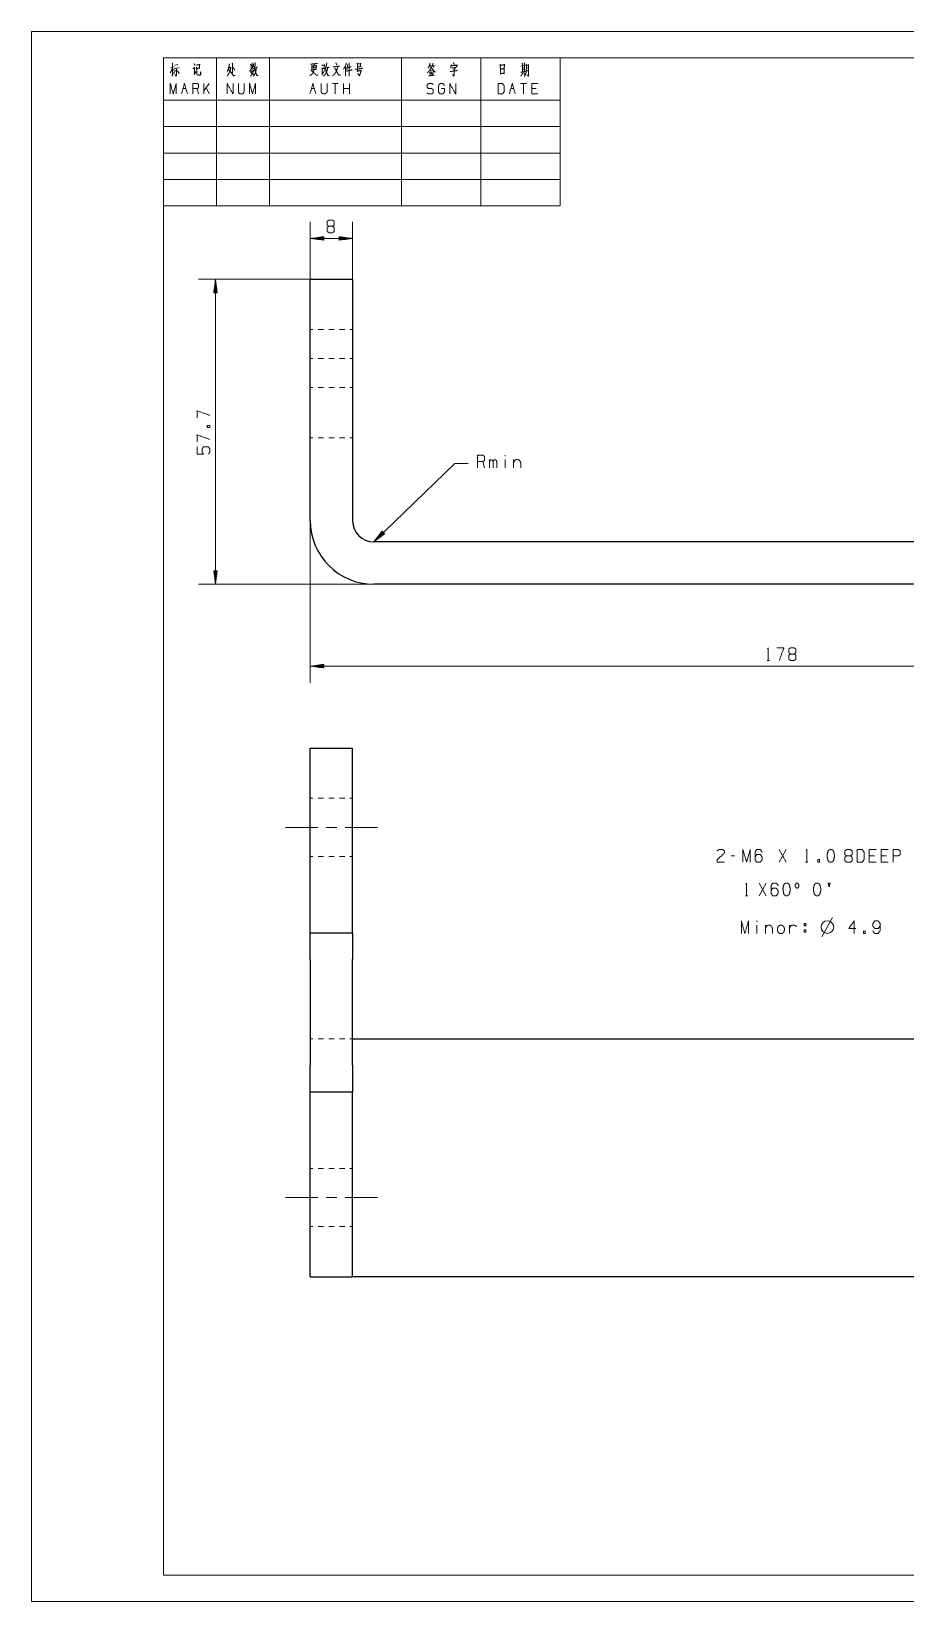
# Model space of a CAD drawing. Header units: millimetres. Extents: x 0 to 420, y 0 to 297.
# Drawn here: x 0 to 165.3, y 0 to 297 of the extents above; entities that cross this region are included whole.
import ezdxf

# ---------------------------------------------------------------- set-up
doc = ezdxf.new("R2010")
doc.units = ezdxf.units.MM
doc.layers.add('1', color=7, linetype='Continuous', true_color=0xffffff)

msp = doc.modelspace()

# ---------------------------------------------------------------- linework, layer by layer
at = {"layer": '1', "color": 132, "linetype": 'Continuous', "lineweight": 18}
for p, q in [((0, 297), (0, 0)), ((420, 297), (0, 297)), ((25, 292), (25, 264)), ((25, 292), (100, 292)), ((25, 292), (100, 292)), ((25, 292), (100, 292)), ((25, 292), (25, 5)), ((415, 292), (25, 292)), ((35, 292), (35, 264)), ((45, 292), (45, 264)), ((70, 292), (70, 264)), ((85, 292), (85, 264)), ((100, 292), (100, 264)), ((25, 284), (100, 284)), ((25, 279), (100, 279)), ((25, 274), (100, 274)), ((25, 269), (100, 269)), ((25, 264), (100, 264)), ((25, 5), (415, 5)), ((0, 0), (420, 0))]:
    msp.add_line(p, q, dxfattribs=at)
at = {"layer": '1', "color": 95, "linetype": 'Continuous', "lineweight": 18}
for p, q in [((26.34, 290.18), (26.96, 290.3)), ((26.7, 289.95), (26.92, 289.68)), ((26.99, 289.99), (27.95, 290.14)), ((27.13, 290.61), (27.71, 290.74)), ((41.34, 290.22), (42.13, 290.38)), ((42.25, 290.16), (42.79, 290.28)), ((53.17, 290.09), (53.7, 290.18)), ((54.91, 288.87), (55.37, 289.43)), ((75.25, 290.57), (75.67, 290.63)), ((75.35, 290.55), (75.45, 290.24)), ((75.83, 289.64), (75.37, 289.56)), ((75.82, 290.51), (76.35, 290.61)), ((75.98, 290.49), (76.11, 290.16)), ((92.56, 290.43), (93.43, 290.55)), ((92.84, 290.07), (93.11, 290.14)), ((92.86, 289.72), (93.09, 289.78)), ((93.6, 290.05), (93.85, 290.12)), ((28.66, 286.17), (29.22, 286.17)), ((31.62, 285.18), (31.34, 286.17)), ((33.59, 287.14), (32.63, 285.78)), ((32.63, 285.18), (32.63, 287.14)), ((33.59, 285.18), (33.04, 286.36)), ((52.94, 286.17), (53.49, 286.17)), ((58.02, 287.14), (56.9, 287.14)), ((57.46, 287.14), (57.46, 285.18)), ((59.02, 285.18), (59.02, 287.14)), ((60.14, 286.17), (59.02, 286.17)), ((60.14, 285.18), (60.14, 287.14)), ((90.65, 286.17), (91.2, 286.17)), ((93.6, 287.14), (92.49, 287.14)), ((93.05, 287.14), (93.05, 285.18)), ((95.45, 286.17), (94.61, 286.17)), ((85.69, 214.44), (85.36, 215.64)), ((86.63, 214.44), (86.63, 216.02)), ((89.58, 216.02), (89.58, 214.44)), ((91.18, 216.02), (91.18, 214.44)), ((139.11, 178.03), (139.54, 178.03)), ((132.96, 141.06), (132.29, 141.06)), ((142.72, 139.86), (141.37, 142.24)), ((141.37, 139.86), (142.72, 142.24)), ((146.39, 139.86), (146.81, 139.86)), ((159.38, 141.06), (158.37, 141.06)), ((161.66, 141.06), (160.65, 141.06)), ((138.91, 133.51), (137.57, 135.89)), ((137.57, 133.51), (138.91, 135.89)), ((135, 133.51), (135.43, 133.51)), ((137.17, 127.94), (137.17, 126.37)), ((138.78, 127.94), (138.78, 126.37)), ((143.33, 126.37), (143.33, 127.94)), ((149.46, 125.73), (151.46, 129.38)), ((146.1, 127.09), (146.44, 127.09)), ((146.1, 127.09), (146.1, 126.62))]:
    msp.add_line(p, q, dxfattribs=at)
at = {"layer": '1', "color": 13, "linetype": 'Continuous', "lineweight": 18}
for p, q in [((52.73, 250.12), (52.73, 261.01)), ((60.73, 250.12), (60.73, 261.01)), ((55.27, 258.17), (52.73, 257.84)), ((52.73, 257.84), (55.27, 257.51)), ((60.73, 257.84), (52.73, 257.84)), ((55.27, 257.86), (52.93, 257.86)), ((55.27, 257.81), (52.93, 257.81)), ((55.27, 257.92), (53.31, 257.92)), ((55.27, 257.76), (53.31, 257.76)), ((55.27, 257.97), (53.7, 257.97)), ((55.27, 257.71), (53.7, 257.71)), ((55.27, 258.02), (54.08, 258.02)), ((55.27, 257.66), (54.08, 257.66)), ((55.27, 258.07), (54.47, 258.07)), ((55.27, 257.61), (54.47, 257.61)), ((55.27, 258.12), (54.86, 258.12)), ((55.27, 257.56), (54.86, 257.56)), ((55.27, 258.17), (55.24, 258.17)), ((55.27, 258.17), (55.24, 258.17)), ((55.27, 257.51), (55.24, 257.51)), ((55.27, 257.51), (55.24, 257.51)), ((55.27, 257.51), (55.27, 258.17)), ((58.19, 258.17), (58.22, 258.17)), ((58.19, 258.17), (58.22, 258.17)), ((58.19, 258.17), (58.19, 257.51)), ((60.73, 257.84), (58.19, 258.17)), ((58.19, 258.12), (58.61, 258.12)), ((58.19, 258.07), (59, 258.07)), ((58.19, 258.02), (59.38, 258.02)), ((58.19, 257.97), (59.77, 257.97)), ((58.19, 257.92), (60.15, 257.92)), ((58.19, 257.86), (60.54, 257.86)), ((58.19, 257.51), (60.73, 257.84)), ((58.19, 257.81), (60.54, 257.81)), ((58.19, 257.76), (60.15, 257.76)), ((58.19, 257.71), (59.77, 257.71)), ((58.19, 257.66), (59.38, 257.66)), ((58.19, 257.61), (59, 257.61)), ((58.19, 257.56), (58.61, 257.56)), ((58.19, 257.51), (58.22, 257.51)), ((58.19, 257.51), (58.22, 257.51)), ((52.73, 250.12), (31.62, 250.12)), ((34.8, 250.12), (34.46, 247.58)), ((34.72, 247.58), (34.72, 249.54)), ((34.77, 247.58), (34.77, 249.92)), ((35.13, 247.58), (34.8, 250.12)), ((34.8, 250.12), (34.8, 192.44)), ((34.82, 247.58), (34.82, 249.92)), ((34.87, 247.58), (34.87, 249.54)), ((34.46, 247.58), (35.13, 247.58)), ((34.47, 247.58), (34.47, 247.61)), ((34.47, 247.58), (34.47, 247.61)), ((34.52, 247.58), (34.52, 247.99)), ((34.57, 247.58), (34.57, 248.38)), ((34.62, 247.58), (34.62, 248.76)), ((34.67, 247.58), (34.67, 249.15)), ((34.93, 247.58), (34.93, 249.15)), ((34.98, 247.58), (34.98, 248.76)), ((35.03, 247.58), (35.03, 248.38)), ((35.08, 247.58), (35.08, 247.99)), ((35.13, 247.58), (35.13, 247.61)), ((35.13, 247.58), (35.13, 247.61)), ((80.05, 215.26), (64.73, 200.44)), ((82.59, 215.26), (80.05, 215.26)), ((52.73, 204.44), (52.73, 173.76)), ((66.33, 202.45), (64.73, 200.44)), ((64.73, 200.44), (66.79, 201.97)), ((66.54, 202.23), (64.85, 200.6)), ((66.58, 202.19), (64.89, 200.56)), ((66.51, 202.26), (65.1, 200.9)), ((66.61, 202.15), (65.2, 200.79)), ((66.47, 202.3), (65.34, 201.21)), ((66.65, 202.12), (65.51, 201.02)), ((66.43, 202.34), (65.58, 201.51)), ((66.4, 202.37), (65.82, 201.81)), ((66.68, 202.08), (65.83, 201.25)), ((66.36, 202.41), (66.06, 202.12)), ((66.72, 202.04), (66.14, 201.49)), ((66.33, 202.45), (66.31, 202.42)), ((66.33, 202.45), (66.31, 202.42)), ((66.79, 201.97), (66.33, 202.45)), ((66.75, 202.01), (66.45, 201.72)), ((66.79, 201.97), (66.77, 201.95)), ((66.79, 201.97), (66.77, 201.95)), ((34.46, 194.98), (34.8, 192.44)), ((35.13, 194.98), (34.46, 194.98)), ((34.47, 194.98), (34.47, 194.95)), ((34.47, 194.98), (34.47, 194.95)), ((34.52, 194.98), (34.52, 194.57)), ((34.57, 194.98), (34.57, 194.18)), ((34.62, 194.98), (34.62, 193.79)), ((34.67, 194.98), (34.67, 193.41)), ((34.72, 194.98), (34.72, 193.02)), ((34.77, 194.98), (34.77, 192.64)), ((34.8, 192.44), (35.13, 194.98)), ((34.82, 194.98), (34.82, 192.64)), ((34.87, 194.98), (34.87, 193.02)), ((34.93, 194.98), (34.93, 193.41)), ((34.98, 194.98), (34.98, 193.79)), ((35.03, 194.98), (35.03, 194.18)), ((35.08, 194.98), (35.08, 194.57)), ((35.13, 194.98), (35.13, 194.95)), ((35.13, 194.98), (35.13, 194.95)), ((64.73, 192.44), (31.62, 192.44)), ((55.27, 177.27), (52.73, 176.94)), ((52.73, 176.94), (55.27, 176.6)), ((230.73, 176.94), (52.73, 176.94)), ((55.27, 176.96), (52.93, 176.96)), ((55.27, 176.91), (52.93, 176.91)), ((55.27, 177.02), (53.31, 177.02)), ((55.27, 176.86), (53.31, 176.86)), ((55.27, 177.07), (53.7, 177.07)), ((55.27, 176.81), (53.7, 176.81)), ((55.27, 177.12), (54.08, 177.12)), ((55.27, 176.76), (54.08, 176.76)), ((55.27, 177.17), (54.47, 177.17)), ((55.27, 176.71), (54.47, 176.71)), ((55.27, 177.22), (54.86, 177.22)), ((55.27, 176.66), (54.86, 176.66)), ((55.27, 177.27), (55.24, 177.27)), ((55.27, 177.27), (55.24, 177.27)), ((55.27, 176.61), (55.24, 176.61)), ((55.27, 176.61), (55.24, 176.61)), ((55.27, 176.6), (55.27, 177.27))]:
    msp.add_line(p, q, dxfattribs=at)
at = {"layer": '1', "color": 30, "linetype": 'Continuous', "lineweight": 25}
for p, q in [((52.73, 250.12), (60.73, 250.12)), ((52.73, 204.44), (52.73, 250.12)), ((60.73, 250.12), (60.73, 204.44)), ((225.73, 200.44), (64.73, 200.44)), ((225.73, 192.44), (64.73, 192.44)), ((52.73, 161.45), (60.73, 161.45)), ((52.73, 126.45), (52.73, 161.45)), ((60.73, 126.45), (60.73, 161.45)), ((60.73, 126.45), (52.73, 126.45)), ((52.73, 121.45), (52.73, 101.45)), ((60.73, 101.45), (60.73, 121.45)), ((64.73, 106.45), (225.73, 106.45)), ((52.73, 61.45), (52.73, 96.45)), ((52.73, 96.45), (60.73, 96.45)), ((60.73, 61.45), (60.73, 96.45)), ((52.73, 61.45), (60.73, 61.45)), ((225.73, 61.45), (64.73, 61.45))]:
    msp.add_line(p, q, dxfattribs=at)
at = {"layer": '1', "color": 43, "linetype": 'Continuous', "lineweight": 18}
for p, q in [((53.23, 240.62), (52.73, 240.62)), ((55.23, 240.62), (54.23, 240.62)), ((57.23, 240.62), (56.23, 240.62)), ((59.23, 240.62), (58.23, 240.62)), ((60.73, 240.62), (60.23, 240.62)), ((52.73, 235.12), (53.23, 235.12)), ((54.23, 235.12), (55.23, 235.12)), ((56.23, 235.12), (57.23, 235.12)), ((58.23, 235.12), (59.23, 235.12)), ((60.23, 235.12), (60.73, 235.12)), ((52.73, 229.62), (53.23, 229.62)), ((54.23, 229.62), (55.23, 229.62)), ((56.23, 229.62), (57.23, 229.62)), ((58.23, 229.62), (59.23, 229.62)), ((60.23, 229.62), (60.73, 229.62)), ((53.23, 220.12), (52.73, 220.12)), ((55.23, 220.12), (54.23, 220.12)), ((57.23, 220.12), (56.23, 220.12)), ((59.23, 220.12), (58.23, 220.12)), ((60.73, 220.12), (60.23, 220.12)), ((53.23, 151.95), (52.73, 151.95)), ((55.23, 151.95), (54.23, 151.95)), ((57.23, 151.95), (56.23, 151.95)), ((59.23, 151.95), (58.23, 151.95)), ((60.73, 151.95), (60.23, 151.95)), ((52.73, 140.95), (53.23, 140.95)), ((54.23, 140.95), (55.23, 140.95)), ((56.23, 140.95), (57.23, 140.95)), ((58.23, 140.95), (59.23, 140.95)), ((60.23, 140.95), (60.73, 140.95)), ((53.23, 106.45), (52.73, 106.45)), ((55.23, 106.45), (54.23, 106.45)), ((57.23, 106.45), (56.23, 106.45)), ((59.23, 106.45), (58.23, 106.45)), ((60.73, 106.45), (60.23, 106.45)), ((53.23, 81.95), (52.73, 81.95)), ((55.23, 81.95), (54.23, 81.95)), ((57.23, 81.95), (56.23, 81.95)), ((59.23, 81.95), (58.23, 81.95)), ((60.73, 81.95), (60.23, 81.95)), ((52.73, 70.95), (53.23, 70.95)), ((54.23, 70.95), (55.23, 70.95)), ((56.23, 70.95), (57.23, 70.95)), ((58.23, 70.95), (59.23, 70.95)), ((60.23, 70.95), (60.73, 70.95))]:
    msp.add_line(p, q, dxfattribs=at)
at = {"layer": '1', "color": 252, "linetype": 'Continuous', "lineweight": 18}
for p, q in [((57.74, 146.45), (55.73, 146.45)), ((57.74, 76.45), (55.73, 76.45))]:
    msp.add_line(p, q, dxfattribs=at)
at = {"layer": '1', "color": 95, "linetype": 'Continuous', "lineweight": 18}
msp.add_circle((150.5, 127.57), 1.2, dxfattribs=at)
at = {"layer": '1', "color": 30, "linetype": 'Continuous', "lineweight": 25}
for radius in [12, 4]:
    msp.add_arc((64.73, 204.44), radius, 180, 270, dxfattribs=at)
at = {"layer": '1', "color": 95, "linetype": 'Continuous', "lineweight": 18}
for points, knots in [([(26.67, 291.07), (26.66, 288.89), (26.63, 288.5), (26.61, 288.71), (26.64, 288.94)], [0, 0, 0.723303, 0.854546, 0.923601, 1, 1]), ([(41.73, 291.07), (41.76, 290.92), (41.76, 289.78), (41.73, 289.93), (41.76, 290.05)], [0, 0, 0.094654, 0.823636, 0.91829, 1, 1]), ([(42.33, 291.11), (42.33, 290.98), (42.32, 290.76), (42.27, 290.47), (42.23, 290.16), (42.17, 289.91), (42.1, 289.68), (42.08, 289.62)], [0, 0, 0.081852, 0.232243, 0.425429, 0.63211, 0.800313, 0.957953, 1, 1]), ([(60.08, 291.07), (60.12, 290.98), (60.09, 291.03), (60.11, 288.54), (60.09, 288.73), (60.11, 289.04)], [0, 0, 0.029975, 0.04619, 0.840789, 0.900562, 1, 1]), ([(61.57, 291.07), (61.63, 290.82), (61.63, 290.09), (61.63, 290.28), (62.33, 290.38), (62.21, 290.38), (62.24, 290.9), (62.26, 290.98), (62.29, 290.92), (62.19, 290.9), (61.63, 290.82)], [0, 0, 0.076614, 0.294117, 0.350048, 0.563214, 0.598361, 0.753971, 0.779215, 0.799829, 0.831205, 1, 1]), ([(79.78, 291.09), (79.89, 290.96), (79.93, 290.86), (79.96, 290.69)], [0, 0, 0.364604, 0.619196, 1, 1]), ([(93.21, 291.11), (93.24, 290.98), (93.19, 289.37)], [0, 0, 0.073211, 1, 1]), ([(26.67, 290.16), (26.6, 289.91), (26.48, 289.62), (26.35, 289.35), (26.23, 289.14)], [0, 0, 0.233514, 0.515368, 0.78555, 1, 1]), ([(27.18, 289.66), (27.17, 289.58), (26.86, 288.96)], [0, 0, 0.108202, 1, 1]), ([(27.37, 289.99), (27.42, 289.87), (27.42, 288.83), (27.4, 288.6), (27.39, 288.52), (27.11, 288.85), (27.39, 288.56)], [0, 0, 0.056947, 0.504404, 0.603051, 0.639405, 0.826366, 1, 1]), ([(27.61, 289.58), (27.87, 289.16), (27.92, 289), (27.81, 289.27)], [0, 0, 0.516563, 0.696901, 1, 1]), ([(30.53, 289.99), (30.92, 290.09), (30.86, 290.16), (30.83, 288.96), (30.77, 288.83), (31.12, 289.41)], [0, 0, 0.158008, 0.19221, 0.673433, 0.728446, 1, 1]), ([(30.7, 290.88), (30.87, 290.72), (30.92, 290.63), (30.92, 290.53), (30.9, 290.67)], [0, 0, 0.413146, 0.573572, 0.750721, 1, 1]), ([(31.19, 290.63), (31.87, 290.74), (31.82, 290.8), (31.73, 290.05), (31.82, 290.05), (31.25, 289.99)], [0, 0, 0.313958, 0.349012, 0.694882, 0.735357, 1, 1]), ([(31.22, 290.22), (31.25, 289.91), (31.25, 289.2), (31.27, 288.98), (31.3, 288.87), (31.34, 288.81), (31.41, 288.77), (31.53, 288.75), (31.66, 288.73), (32.03, 288.79), (32, 289.33), (32, 288.79)], [0, 0, 0.097093, 0.316208, 0.387239, 0.42073, 0.444406, 0.470581, 0.507596, 0.549105, 0.664641, 0.832445, 1, 1]), ([(37.43, 290.84), (37.42, 290.72), (37.34, 290.3), (37.26, 290.01), (37.18, 289.8), (37.09, 289.6), (37.01, 289.43)], [0, 0, 0.084498, 0.36853, 0.573114, 0.721457, 0.873368, 1, 1]), ([(37.28, 290.09), (37.75, 290.18), (37.71, 290.22), (37.68, 290.03), (37.62, 289.76), (37.56, 289.6), (37.48, 289.37), (37.4, 289.18), (37.28, 288.98), (37.2, 288.81), (37.02, 288.56)], [0, 0, 0.202443, 0.228131, 0.308408, 0.425631, 0.500403, 0.604281, 0.689483, 0.790714, 0.870506, 1, 1]), ([(37.28, 289.8), (38.22, 288.62), (38.56, 288.65), (38.54, 288.65), (38.24, 288.67), (38.08, 288.81)], [0, 0, 0.632183, 0.773704, 0.779845, 0.909108, 1, 1]), ([(37.97, 291.05), (38.02, 290.94), (38, 290.84), (37.99, 289.12), (37.97, 289.23), (38, 289.45)], [0, 0, 0.049543, 0.095606, 0.852767, 0.898838, 1, 1]), ([(38.1, 290.16), (38.13, 290.14), (38.4, 289.8), (38.47, 289.68)], [0, 0, 0.059448, 0.761031, 1, 1]), ([(41.75, 290.24), (41.62, 290.01), (41.48, 289.8), (41.35, 289.64), (41.22, 289.49)], [0, 0, 0.287221, 0.555142, 0.786181, 1, 1]), ([(41.34, 289.31), (41.97, 289.45), (41.98, 289.64), (41.98, 289.56), (41.91, 289.31), (41.81, 289.04), (41.7, 288.83), (41.59, 288.71), (41.48, 288.58), (41.41, 288.52)], [0, 0, 0.30447, 0.39258, 0.431622, 0.553714, 0.689469, 0.798362, 0.878841, 0.954752, 1, 1]), ([(41.43, 290.8), (41.56, 290.57), (41.59, 290.43)], [0, 0, 0.640221, 1, 1]), ([(41.72, 289.66), (41.56, 289.08), (41.66, 289.04), (41.78, 289), (41.89, 288.94), (42.04, 288.85)], [0, 0, 0.5291, 0.62629, 0.735524, 0.852093, 1, 1]), ([(41.76, 290.2), (41.94, 290.07), (42.03, 289.97)], [0, 0, 0.613122, 1, 1]), ([(42.03, 290.92), (42.03, 290.82), (41.91, 290.34)], [0, 0, 0.174301, 1, 1]), ([(42.54, 290.16), (42.49, 289.8), (42.45, 289.56), (42.41, 289.35), (42.35, 289.16), (42.23, 288.91), (42.13, 288.73), (42.01, 288.56), (41.92, 288.48)], [0, 0, 0.19438, 0.332636, 0.448614, 0.555649, 0.70616, 0.822692, 0.933847, 1, 1]), ([(42.22, 289.89), (42.25, 289.85), (42.39, 289.27), (42.49, 289), (42.6, 288.71), (42.63, 288.65), (42.85, 288.67), (42.63, 288.69), (42.55, 288.81)], [0, 0, 0.026721, 0.341749, 0.493483, 0.655465, 0.691641, 0.80784, 0.924039, 1, 1]), ([(53.44, 290.84), (53.42, 290.18), (53.41, 289.85), (53.39, 289.66), (53.38, 289.56), (53.36, 289.43), (53.32, 289.31), (53.27, 289.2), (53.14, 289.02), (53, 288.85), (52.79, 288.73), (52.69, 288.67), (52.65, 288.65)], [0, 0, 0.263783, 0.395771, 0.470171, 0.511786, 0.56157, 0.614019, 0.658777, 0.749614, 0.837596, 0.932985, 0.980677, 1, 1]), ([(52.76, 290.82), (52.82, 290.78), (52.85, 290.8), (54.11, 290.94), (54.07, 290.96), (53.92, 290.92)], [0, 0, 0.045522, 0.068286, 0.872626, 0.90344, 1, 1]), ([(52.82, 289.6), (52.89, 289.6), (53.17, 289.37), (53.41, 289.16), (53.63, 288.98), (53.9, 288.71), (54.23, 288.75), (53.92, 288.71), (53.82, 288.79)], [0, 0, 0.033467, 0.197839, 0.340788, 0.472468, 0.649452, 0.797921, 0.939753, 1, 1]), ([(53, 290.59), (53.04, 290.41), (53.04, 289.66), (53.03, 289.7), (53.89, 289.85), (53.8, 289.85), (53.89, 290.63), (53.92, 290.57), (53.87, 290.53), (53.04, 290.43)], [0, 0, 0.051663, 0.252803, 0.264656, 0.500971, 0.524672, 0.738301, 0.756829, 0.773117, 1, 1]), ([(54.88, 290.57), (55.47, 290.67), (55.41, 290.74), (55.34, 290.01), (55.41, 290.01), (54.97, 289.93), (54.94, 290.12), (54.97, 289.89), (54.96, 288.96)], [0, 0, 0.181366, 0.207406, 0.429567, 0.451891, 0.588199, 0.645735, 0.715777, 1, 1]), ([(55.98, 290.12), (55.98, 289.99), (55.92, 289.66), (55.86, 289.47), (55.81, 289.31), (55.73, 289.16), (55.65, 289.02), (55.54, 288.87), (55.31, 288.67), (55.13, 288.58)], [0, 0, 0.067236, 0.249298, 0.354996, 0.450079, 0.537949, 0.629663, 0.725721, 0.894899, 1, 1]), ([(55.85, 291.05), (55.82, 290.8), (55.73, 290.47), (55.62, 290.12), (55.53, 289.89), (55.47, 289.72), (55.41, 289.58)], [0, 0, 0.162457, 0.385014, 0.625897, 0.784413, 0.898493, 1, 1]), ([(55.54, 289.8), (55.59, 289.78), (56.04, 288.67), (56.32, 288.65), (56.06, 288.71), (55.98, 288.83)], [0, 0, 0.024909, 0.644018, 0.787117, 0.926016, 1, 1]), ([(55.62, 290.07), (56.27, 290.2), (56.2, 290.22), (56.08, 290.18)], [0, 0, 0.769962, 0.857327, 1, 1]), ([(57.88, 290.32), (57.88, 290.2), (57.81, 289.91), (57.74, 289.68), (57.65, 289.43), (57.52, 289.23), (57.5, 289.18), (57.42, 289.08), (57.31, 288.94), (57.18, 288.81), (57.06, 288.69), (56.93, 288.58)], [0, 0, 0.060656, 0.206644, 0.323463, 0.452143, 0.571976, 0.593424, 0.659716, 0.74639, 0.834816, 0.918178, 1, 1]), ([(57.02, 290.28), (58.29, 290.43), (58.21, 290.45), (58.12, 290.41)], [0, 0, 0.872478, 0.933903, 1, 1]), ([(57.34, 290.05), (57.4, 290.01), (58.1, 288.75), (58.43, 288.69), (58.12, 288.77), (58.02, 288.89)], [0, 0, 0.030854, 0.652647, 0.79375, 0.930716, 1, 1]), ([(57.56, 291.03), (57.66, 290.84), (57.71, 290.72), (57.74, 290.59)], [0, 0, 0.450481, 0.729637, 1, 1]), ([(59.55, 290.98), (59.48, 290.72), (59.38, 290.47), (59.26, 290.24), (59.14, 290.05), (59, 289.85)], [0, 0, 0.21836, 0.428744, 0.629221, 0.801494, 1, 1]), ([(59.38, 290.41), (59.39, 289.16), (59.39, 288.56), (59.38, 288.69), (59.39, 288.91)], [0, 0, 0.565717, 0.839123, 0.896086, 1, 1]), ([(59.57, 289.49), (60.61, 289.7), (60.53, 289.72), (60.4, 289.66)], [0, 0, 0.826976, 0.886334, 1, 1]), ([(59.8, 290.72), (59.76, 290.38), (59.7, 290.09), (59.64, 289.89), (59.6, 289.76)], [0, 0, 0.34211, 0.644851, 0.86512, 1, 1]), ([(59.8, 290.14), (60.47, 290.32), (60.4, 290.32), (60.28, 290.26)], [0, 0, 0.772509, 0.853435, 1, 1]), ([(61.18, 289.87), (61.37, 289.87), (61.75, 289.91), (62.68, 290.05), (62.58, 290.07), (62.43, 290.03)], [0, 0, 0.10704, 0.322386, 0.855626, 0.914427, 1, 1]), ([(61.73, 289.91), (61.63, 289.41), (61.6, 289.49), (62.38, 289.62), (62.33, 289.7), (62.33, 289.62), (62.24, 289.27), (62.19, 289.04), (62.11, 288.85), (62.05, 288.71), (62.01, 288.6), (61.98, 288.58), (61.72, 289.06), (62, 288.62)], [0, 0, 0.13637, 0.159981, 0.371157, 0.396349, 0.418604, 0.516111, 0.579311, 0.63312, 0.675133, 0.705357, 0.714996, 0.861275, 1, 1]), ([(75.64, 290.3), (75.63, 290.2), (75.39, 289.83), (75.38, 289.78), (75.26, 289.6), (75.06, 289.37), (74.85, 289.16)], [0, 0, 0.074337, 0.387309, 0.418539, 0.575027, 0.79286, 1, 1]), ([(75.37, 290.98), (75.35, 290.84), (75.23, 290.53), (75.13, 290.28), (75.01, 290.07)], [0, 0, 0.148006, 0.485257, 0.758321, 1, 1]), ([(75.12, 288.62), (76.23, 288.73), (76.16, 288.73), (75.99, 288.71)], [0, 0, 0.825897, 0.879998, 1, 1]), ([(75.31, 289.27), (75.38, 289), (75.38, 288.87), (75.37, 289.04)], [0, 0, 0.489807, 0.707975, 1, 1]), ([(75.58, 289.43), (75.64, 289.12), (75.61, 288.96), (75.61, 289.18)], [0, 0, 0.443891, 0.680119, 1, 1]), ([(75.61, 290.16), (76.2, 289.37), (76.43, 289.37), (76.2, 289.39), (76.08, 289.54)], [0, 0, 0.599324, 0.742451, 0.886135, 1, 1]), ([(75.91, 290.98), (75.92, 290.88), (75.75, 290.3)], [0, 0, 0.147218, 1, 1]), ([(75.95, 289.41), (75.95, 289.27), (75.77, 288.69)], [0, 0, 0.19307, 1, 1]), ([(79.2, 289.41), (80.57, 289.6), (80.49, 289.62), (80.28, 289.56)], [0, 0, 0.820202, 0.873508, 1, 1]), ([(79.34, 290.74), (79.34, 290.51), (79.33, 290.34), (79.3, 290.22), (79.27, 290.12)], [0, 0, 0.361949, 0.626223, 0.829034, 1, 1]), ([(79.34, 290.49), (80.57, 290.63), (80.56, 290.67), (80.37, 290.26)], [0, 0, 0.712481, 0.737756, 1, 1]), ([(79.49, 290.07), (80.25, 290.18), (80.21, 290.24), (79.92, 289.72)], [0, 0, 0.533866, 0.586729, 1, 1]), ([(79.87, 289.87), (79.9, 289.76), (79.93, 289.64), (79.94, 289.43), (79.94, 289), (79.93, 288.85), (79.9, 288.65), (79.86, 288.52), (79.64, 288.87), (79.87, 288.56)], [0, 0, 0.049623, 0.1085, 0.204239, 0.404798, 0.471991, 0.568442, 0.629223, 0.820578, 1, 1]), ([(88.61, 290.8), (88.64, 290.59), (88.66, 290.14), (88.67, 289.66), (88.67, 289.6), (88.67, 288.83), (88.67, 288.98), (89.24, 289.1), (89.36, 288.96), (89.39, 289.14), (89.39, 289.39), (89.4, 289.87), (89.42, 290.36), (89.42, 290.78), (89.43, 290.72), (88.66, 290.57)], [0, 0, 0.037589, 0.119519, 0.205166, 0.216331, 0.354043, 0.380097, 0.485125, 0.518622, 0.552532, 0.597196, 0.682843, 0.77221, 0.846648, 0.858119, 1, 1]), ([(88.67, 289.83), (89.24, 289.95), (89.18, 289.97), (89.05, 289.89)], [0, 0, 0.728512, 0.805958, 1, 1]), ([(92.52, 289.25), (93.43, 289.41), (93.38, 289.43), (93.33, 289.37)], [0, 0, 0.873246, 0.919206, 1, 1]), ([(92.86, 289.12), (92.84, 289.02), (92.73, 288.81), (92.62, 288.67), (92.52, 288.56)], [0, 0, 0.157085, 0.51447, 0.781154, 1, 1]), ([(92.8, 290.98), (92.83, 290.86), (92.83, 289.31)], [0, 0, 0.075954, 1, 1]), ([(93.09, 289.18), (93.25, 288.94), (93.25, 288.83), (93.19, 289.02)], [0, 0, 0.497679, 0.671694, 1, 1]), ([(93.55, 290.82), (93.59, 290.59), (93.59, 290.14), (93.57, 289.64), (93.55, 289.33), (93.47, 289), (93.38, 288.79), (93.22, 288.48)], [0, 0, 0.096217, 0.285187, 0.491418, 0.620825, 0.76157, 0.854869, 1, 1]), ([(93.57, 289.52), (93.6, 289.52), (93.84, 289.58)], [0, 0, 0.107799, 1, 1]), ([(93.59, 290.57), (94.03, 290.67), (93.98, 290.74), (93.98, 290.05), (94, 289.12), (93.98, 288.77), (93.97, 288.56), (93.95, 288.5), (93.74, 288.77), (93.94, 288.58)], [0, 0, 0.13308, 0.155522, 0.357051, 0.631901, 0.735808, 0.797028, 0.815849, 0.918301, 1, 1]), ([(26.26, 285.18), (26.26, 287.14), (26.82, 285.18), (27.37, 287.14), (27.37, 285.18)], [0, 0, 0.245192, 0.5, 0.754808, 1, 1]), ([(30.51, 285.18), (30.51, 287.14), (31.34, 287.14), (31.62, 286.96), (31.62, 286.36), (31.34, 286.17), (30.51, 286.17)], [0, 0, 0.400952, 0.571035, 0.639278, 0.761676, 0.829917, 1, 1]), ([(37.01, 285.18), (37.01, 287.14), (38.12, 285.18), (38.12, 287.14)], [0, 0, 0.317574, 0.682426, 1, 1]), ([(39.13, 287.14), (39.13, 285.57), (39.39, 285.18), (39.95, 285.18), (40.24, 285.57), (40.24, 287.14)], [0, 0, 0.337152, 0.438599, 0.557781, 0.662848, 1, 1]), ([(41.25, 285.18), (41.25, 287.14), (41.81, 285.18), (42.36, 287.14), (42.36, 285.18)], [0, 0, 0.245192, 0.5, 0.754808, 1, 1]), ([(54.78, 287.14), (54.78, 285.57), (55.05, 285.18), (55.6, 285.18), (55.89, 285.57), (55.89, 287.14)], [0, 0, 0.337152, 0.438599, 0.557781, 0.662848, 1, 1]), ([(74.85, 285.36), (75.13, 285.18), (75.7, 285.18), (75.98, 285.39), (75.98, 285.97), (75.7, 286.17), (75.15, 286.17), (74.85, 286.36), (74.85, 286.96), (75.15, 287.14), (75.7, 287.14), (75.98, 286.96)], [0, 0, 0.068035, 0.184054, 0.254521, 0.372333, 0.442799, 0.555843, 0.626367, 0.748393, 0.81892, 0.931964, 1, 1]), ([(77.55, 286.17), (78.1, 286.17), (78.1, 285.57), (77.82, 285.18), (77.25, 285.18), (76.97, 285.57), (76.97, 286.75), (77.27, 287.14), (77.81, 287.14), (78.09, 286.75)], [0, 0, 0.103295, 0.214797, 0.304261, 0.410274, 0.499739, 0.718892, 0.809956, 0.910533, 1, 1]), ([(79.11, 285.18), (79.11, 287.14), (80.22, 285.18), (80.22, 287.14)], [0, 0, 0.317574, 0.682426, 1, 1]), ([(88.25, 285.18), (89.07, 285.18), (89.36, 285.57), (89.36, 286.75), (89.07, 287.14), (88.25, 287.14), (88.25, 285.18)], [0, 0, 0.142133, 0.227159, 0.431787, 0.516817, 0.65895, 1, 1]), ([(90.37, 285.18), (90.93, 287.14), (91.48, 285.18)], [0, 0, 0.5, 1, 1]), ([(95.73, 285.18), (94.61, 285.18), (94.61, 287.14), (95.73, 287.14)], [0, 0, 0.265389, 0.734611, 1, 1]), ([(56.25, 260.13), (55.93, 260.36), (55.93, 261.08), (56.25, 261.31), (56.94, 261.31), (57.27, 261.08), (57.27, 260.36), (56.94, 260.13), (56.25, 260.13), (55.91, 259.88), (55.91, 259.18), (56.25, 258.93), (56.94, 258.93), (57.27, 259.16), (57.27, 259.88), (56.94, 260.13)], [0, 0, 0.047573, 0.136085, 0.183658, 0.267814, 0.317165, 0.405676, 0.455028, 0.539183, 0.590297, 0.675755, 0.726868, 0.811024, 0.860375, 0.948886, 1, 1]), ([(33.71, 224.39), (31.33, 225.23), (31.33, 223.89)], [0, 0, 0.652471, 1, 1]), ([(33.71, 219.83), (31.33, 220.68), (31.33, 219.34)], [0, 0, 0.652471, 1, 1]), ([(33.71, 222.11), (33.71, 222.45), (33.23, 222.45), (33.23, 222.11), (33.71, 222.11)], [0, 0, 0.207085, 0.5, 0.707085, 1, 1]), ([(33.48, 217.04), (33.71, 217.38), (33.71, 218.07), (33.48, 218.41), (32.53, 218.41), (32.28, 218.07), (32.28, 217.38), (32.51, 217.04), (31.33, 217.04), (31.33, 218.41)], [0, 0, 0.062229, 0.168345, 0.230571, 0.376816, 0.441264, 0.547379, 0.609609, 0.79049, 1, 1]), ([(84.35, 214.44), (84.35, 216.82), (85.36, 216.82), (85.69, 216.59), (85.69, 215.87), (85.36, 215.64), (84.35, 215.64)], [0, 0, 0.400952, 0.571036, 0.639278, 0.761674, 0.829917, 1, 1]), ([(89.58, 216.67), (89.61, 216.77), (89.58, 216.84), (89.54, 216.77), (89.58, 216.67)], [0, 0, 0.280642, 0.5, 0.719358, 1, 1]), ([(86.63, 215.54), (86.68, 215.82), (86.86, 215.99), (87.05, 215.99), (87.23, 215.82), (87.3, 215.54), (87.3, 214.44)], [0, 0, 0.118879, 0.224456, 0.306984, 0.412558, 0.533084, 1, 1]), ([(87.3, 215.54), (87.35, 215.82), (87.53, 215.99), (87.74, 215.99), (87.9, 215.82), (87.97, 215.54), (87.97, 214.44)], [0, 0, 0.118605, 0.223939, 0.313761, 0.413912, 0.53416, 1, 1]), ([(91.18, 215.42), (91.29, 215.72), (91.48, 215.94), (91.73, 216.02), (91.96, 216.02), (92.21, 215.94), (92.4, 215.72), (92.51, 215.42), (92.51, 214.44)], [0, 0, 0.107749, 0.208447, 0.296007, 0.37382, 0.46138, 0.562079, 0.669828, 1, 1]), ([(139.18, 180.21), (139.33, 180.41), (139.33, 178.03)], [0, 0, 0.093486, 1, 1]), ([(141.43, 178.03), (142.27, 180.41), (140.93, 180.41)], [0, 0, 0.65247, 1, 1]), ([(143.52, 179.23), (143.21, 179.46), (143.21, 180.18), (143.52, 180.41), (144.21, 180.41), (144.55, 180.18), (144.55, 179.46), (144.21, 179.23), (143.52, 179.23), (143.19, 178.98), (143.19, 178.28), (143.52, 178.03), (144.21, 178.03), (144.55, 178.26), (144.55, 178.98), (144.21, 179.23)], [0, 0, 0.047573, 0.136085, 0.183659, 0.267815, 0.317166, 0.405678, 0.455028, 0.539185, 0.590296, 0.675757, 0.726869, 0.811025, 0.860376, 0.948888, 1, 1]), ([(129.67, 142.01), (129.99, 142.24), (130.68, 142.24), (131.02, 142.01), (131.02, 141.54), (129.66, 140.34), (129.67, 139.86), (131.02, 139.86)], [0, 0, 0.069694, 0.192978, 0.265275, 0.350228, 0.674741, 0.759753, 1, 1]), ([(134.54, 139.86), (134.54, 142.24), (135.22, 139.86), (135.89, 142.24), (135.89, 139.86)], [0, 0, 0.245192, 0.5, 0.754808, 1, 1]), ([(136.82, 140.81), (137.14, 141.29), (137.83, 141.29), (138.16, 140.81), (138.16, 140.34), (137.83, 139.86), (137.14, 139.86), (136.82, 140.34), (136.82, 141.76), (137.14, 142.24), (137.83, 142.24), (138.16, 141.76)], [0, 0, 0.076963, 0.16976, 0.248073, 0.312018, 0.390331, 0.483128, 0.560091, 0.751927, 0.82889, 0.921687, 1, 1]), ([(146.46, 142.04), (146.6, 142.24), (146.6, 139.86)], [0, 0, 0.093491, 1, 1]), ([(148.7, 139.86), (149.03, 139.86), (149.03, 140.34), (148.7, 140.34), (148.7, 139.86)], [0, 0, 0.207088, 0.5, 0.707088, 1, 1]), ([(151.31, 139.86), (151.65, 140.11), (151.82, 140.81), (151.82, 141.29), (151.65, 142.01), (151.31, 142.24), (150.97, 142.24), (150.64, 142.01), (150.46, 141.29), (150.48, 140.81), (150.64, 140.11), (150.97, 139.86), (151.31, 139.86)], [0, 0, 0.067526, 0.183971, 0.260583, 0.380943, 0.446142, 0.500306, 0.565505, 0.685864, 0.762529, 0.87831, 0.945835, 1, 1]), ([(154.14, 141.06), (153.82, 141.29), (153.82, 142.01), (154.14, 142.24), (154.83, 142.24), (155.16, 142.01), (155.16, 141.29), (154.83, 141.06), (154.14, 141.06), (153.8, 140.81), (153.8, 140.11), (154.14, 139.86), (154.83, 139.86), (155.16, 140.09), (155.16, 140.81), (154.83, 141.06)], [0, 0, 0.047573, 0.136085, 0.183659, 0.267815, 0.317166, 0.405678, 0.455029, 0.539185, 0.590297, 0.675757, 0.726869, 0.811025, 0.860376, 0.948888, 1, 1]), ([(156.1, 139.86), (157.09, 139.86), (157.44, 140.34), (157.44, 141.76), (157.09, 142.24), (156.1, 142.24), (156.1, 139.86)], [0, 0, 0.142135, 0.22716, 0.43179, 0.516816, 0.658951, 1, 1]), ([(159.72, 139.86), (158.37, 139.86), (158.37, 142.24), (159.72, 142.24)], [0, 0, 0.26539, 0.73461, 1, 1]), ([(161.99, 139.86), (160.65, 139.86), (160.65, 142.24), (161.99, 142.24)], [0, 0, 0.265391, 0.734609, 1, 1]), ([(162.92, 139.86), (162.92, 142.24), (163.93, 142.24), (164.27, 142.01), (164.27, 141.29), (163.91, 141.06), (162.92, 141.06)], [0, 0, 0.401147, 0.571312, 0.639589, 0.762044, 0.832819, 1, 1]), ([(135.07, 135.69), (135.22, 135.89), (135.22, 133.51)], [0, 0, 0.093491, 1, 1]), ([(139.84, 134.46), (140.16, 134.94), (140.85, 134.94), (141.19, 134.46), (141.19, 133.99), (140.85, 133.51), (140.16, 133.51), (139.84, 133.99), (139.84, 135.41), (140.16, 135.89), (140.85, 135.89), (141.19, 135.41)], [0, 0, 0.076963, 0.169761, 0.248073, 0.312018, 0.39033, 0.483128, 0.560091, 0.751927, 0.82889, 0.921688, 1, 1]), ([(142.95, 133.51), (143.29, 133.76), (143.46, 134.46), (143.46, 134.94), (143.29, 135.66), (142.95, 135.89), (142.61, 135.89), (142.28, 135.66), (142.1, 134.94), (142.12, 134.46), (142.28, 133.76), (142.61, 133.51), (142.95, 133.51)], [0, 0, 0.067526, 0.183971, 0.260583, 0.380942, 0.446141, 0.500306, 0.565504, 0.685864, 0.762529, 0.87831, 0.945835, 1, 1]), ([(144.66, 134.94), (144.89, 134.94), (145.1, 135.26), (145.1, 135.59), (144.89, 135.91), (144.66, 135.91), (144.43, 135.59), (144.43, 135.26), (144.66, 134.94)], [0, 0, 0.08568, 0.230394, 0.351584, 0.496296, 0.581976, 0.730391, 0.851581, 1, 1]), ([(148.72, 133.51), (149.05, 133.76), (149.23, 134.46), (149.23, 134.94), (149.05, 135.66), (148.72, 135.89), (148.38, 135.89), (148.05, 135.66), (147.87, 134.94), (147.89, 134.46), (148.05, 133.76), (148.38, 133.51), (148.72, 133.51)], [0, 0, 0.067526, 0.183971, 0.260583, 0.380943, 0.446141, 0.500306, 0.565505, 0.685864, 0.762529, 0.87831, 0.945835, 1, 1]), ([(150.84, 135.19), (150.66, 135.89), (151, 135.89), (150.84, 135.19)], [0, 0, 0.406598, 0.595725, 1, 1]), ([(134.23, 126.37), (134.23, 128.74), (134.9, 126.37), (135.57, 128.74), (135.57, 126.37)], [0, 0, 0.245192, 0.5, 0.754808, 1, 1]), ([(137.17, 128.59), (137.21, 128.69), (137.17, 128.77), (137.14, 128.69), (137.17, 128.59)], [0, 0, 0.280645, 0.50001, 0.719364, 1, 1]), ([(138.78, 127.34), (138.89, 127.64), (139.08, 127.87), (139.33, 127.94), (139.56, 127.94), (139.8, 127.87), (140, 127.64), (140.1, 127.34), (140.1, 126.37)], [0, 0, 0.107752, 0.208449, 0.296011, 0.373821, 0.46138, 0.562078, 0.669831, 1, 1]), ([(141.16, 126.67), (141.36, 126.44), (141.6, 126.37), (141.83, 126.37), (142.08, 126.44), (142.27, 126.67), (142.38, 126.99), (142.38, 127.34), (142.27, 127.64), (142.08, 127.87), (141.83, 127.94), (141.6, 127.94), (141.36, 127.87), (141.16, 127.64), (141.06, 127.34), (141.06, 126.99), (141.16, 126.67)], [0, 0, 0.063224, 0.118198, 0.167051, 0.222025, 0.285249, 0.357934, 0.432348, 0.5, 0.563224, 0.618198, 0.667051, 0.722025, 0.785249, 0.852901, 0.927314, 1, 1]), ([(143.33, 127.34), (143.44, 127.64), (143.63, 127.87), (143.88, 127.94), (144.22, 127.94), (144.46, 127.87), (144.66, 127.64)], [0, 0, 0.180188, 0.348583, 0.495004, 0.685183, 0.831605, 1, 1]), ([(146.1, 127.79), (146.1, 128.27), (146.44, 128.27), (146.44, 127.79), (146.1, 127.79)], [0, 0, 0.292914, 0.5, 0.792914, 1, 1]), ([(155.9, 127.32), (154.55, 127.32), (155.56, 128.74), (155.56, 126.37)], [0, 0, 0.24587, 0.565295, 1, 1]), ([(159.11, 126.84), (159.42, 126.37), (160.11, 126.37), (160.45, 126.84), (160.45, 128.27), (160.11, 128.74), (159.42, 128.74), (159.11, 128.27), (159.09, 127.79), (159.42, 127.32), (160.11, 127.32), (160.45, 127.79)], [0, 0, 0.076856, 0.169524, 0.247727, 0.439297, 0.5175, 0.610168, 0.687024, 0.750925, 0.829129, 0.921797, 1, 1]), ([(146.44, 127.09), (146.44, 126.62), (146.1, 126.62)], [0, 0, 0.585823, 1, 1]), ([(157.32, 126.37), (157.66, 126.37), (157.66, 126.84), (157.32, 126.84), (157.32, 126.37)], [0, 0, 0.207088, 0.5, 0.707088, 1, 1])]:
    msp.add_open_spline(points, degree=1, knots=knots, dxfattribs=at)
for points in [[(28.38, 285.18), (28.94, 287.14), (29.5, 285.18)], [(52.66, 285.18), (53.22, 287.14), (53.77, 285.18)]]:
    msp.add_open_spline(points, degree=1, dxfattribs=at)
at = {"layer": '1', "color": 252, "linetype": 'Continuous', "lineweight": 18}
for points, knots in [([(54.14, 146.45), (49.65, 146.45), (48.06, 146.45)], [0, 0, 0.739078, 1, 1]), ([(65.41, 146.45), (63.82, 146.45), (59.32, 146.45)], [0, 0, 0.260922, 1, 1]), ([(54.14, 76.45), (49.65, 76.45), (48.06, 76.45)], [0, 0, 0.739078, 1, 1]), ([(65.41, 76.45), (63.82, 76.45), (59.32, 76.45)], [0, 0, 0.260922, 1, 1])]:
    msp.add_open_spline(points, degree=1, knots=knots, dxfattribs=at)
at = {"layer": '1', "color": 30, "linetype": 'Continuous', "lineweight": 25}
for points, knots in [([(52.73, 121.45), (52.73, 122.56), (52.73, 124.57), (52.73, 125.95), (52.73, 126.45)], [0, 0, 0.222521, 0.62349, 0.900969, 1, 1]), ([(60.73, 126.45), (60.73, 125.95), (60.73, 125.36), (60.73, 123.62), (60.73, 121.45)], [0, 0, 0.099031, 0.218169, 0.566117, 1, 1]), ([(60.73, 106.45), (60.87, 106.45), (61.9, 106.45), (62.73, 106.45), (64.73, 106.45)], [0, 0, 0.034074, 0.292893, 0.499999, 1, 1]), ([(52.73, 96.45), (52.73, 96.57), (52.73, 97.54), (52.73, 98.33), (52.73, 100.34), (52.73, 101.45)], [0, 0, 0.025071, 0.218168, 0.376511, 0.777479, 1, 1]), ([(60.73, 101.45), (60.73, 99.28), (60.73, 97.54), (60.73, 96.57), (60.73, 96.45)], [0, 0, 0.433884, 0.781832, 0.974929, 1, 1]), ([(64.73, 61.45), (63.7, 61.45), (61.9, 61.45), (60.87, 61.45), (60.73, 61.45)], [0, 0, 0.258819, 0.707107, 0.965926, 1, 1])]:
    msp.add_open_spline(points, degree=1, knots=knots, dxfattribs=at)

doc.saveas('drawing.dxf')
